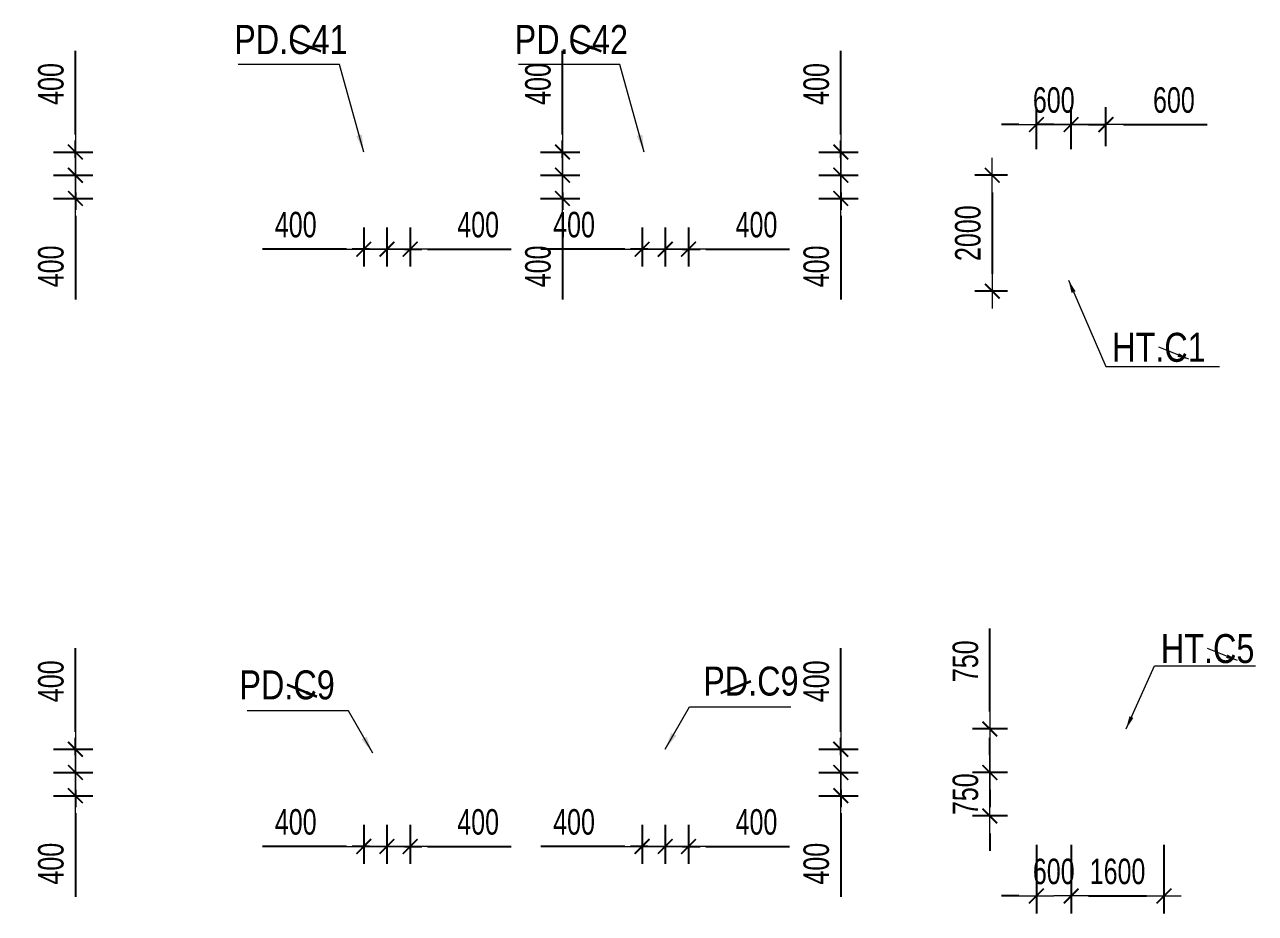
# Model space of a CAD drawing. Header units: millimetres. Extents: x -259680 to 286077, y -1281 to 94455.
# Drawn here: x 116351 to 137577, y 25770 to 41097 of the extents above; entities that cross this region are included whole.
import ezdxf
from ezdxf.enums import TextEntityAlignment as Align

# ---------------------------------------------------------------- set-up
doc = ezdxf.new("R2010")
doc.units = ezdxf.units.MM
doc.layers.get('0').update_dxf_attribs({"lineweight": 20})
doc.layers.get('Defpoints').update_dxf_attribs({"color": 151, "lineweight": 9})
for name, color, linetype, lineweight in [('$0$C1', 20, 'Continuous', 35), ('$1$NDC_S_ANNO', 7, 'Continuous', 20), ('$1$NDC_S_DIM', 1, 'Continuous', 15), ('$1$NDC_S_VN TEXT', 7, 'Continuous', 20), ('NDC_S_DIM', 1, 'Continuous', 15)]:
    doc.layers.add(name, color=color, linetype=linetype, lineweight=lineweight)
doc.styles.add('$1$NDC_DIM', font='', dxfattribs={"width": 0.75})
doc.styles.add('$2$ARIAL', font='arial.ttf', dxfattribs={"width": 0.8})
doc.styles.add('NDC_DIM', font='', dxfattribs={"width": 0.75})
doc.styles.get('$1$NDC_DIM').set_extended_font_data('Dotum')
doc.styles.get('NDC_DIM').set_extended_font_data('Dotum')
doc.dimstyles.new('$0$NDC_dim_150', dxfattribs={"dimscale": 150, "dimtxt": 2.2, "dimasz": 1.5, "dimexe": 1.5, "dimexo": 2.5, "dimgap": 1, "dimtad": 1, "dimdec": 0, "dimzin": 0, "dimdsep": 46, "dimtxsty": '$1$NDC_DIM', "dimblk": '$1$DIMMARK', "dimcen": 0.09, "dimdle": 1.2, "dimclrd": 1, "dimclre": 1, "dimclrt": 3, "dimadec": 0, "dimazin": 0, "dimtfac": 1, "dimtdec": 0, "dimtix": 1, "dimtofl": 0, "dimtmove": 0, "dimatfit": 3, "dimfxl": 6, "dimfxlon": 1, "dimtolj": 1, "dimtzin": 0, "dimarcsym": 0})
doc.dimstyles.new('$1$NDC_dim_iso', dxfattribs={"dimtxt": 2.2, "dimasz": 1, "dimexe": 1.5, "dimexo": 2.5, "dimgap": 1, "dimtad": 1, "dimdec": 0, "dimzin": 0, "dimdsep": 46, "dimtxsty": '$1$NDC_DIM', "dimblk": '$1$DIMMARK', "dimcen": 0.09, "dimdle": 1.2, "dimclrd": 1, "dimclre": 1, "dimclrt": 3, "dimadec": 0, "dimazin": 0, "dimtfac": 1, "dimtdec": 0, "dimtix": 1, "dimtofl": 0, "dimtmove": 0, "dimatfit": 3, "dimfxl": 6, "dimfxlon": 1, "dimtolj": 1, "dimtzin": 0, "dimarcsym": 0})
doc.dimstyles.new('NDC_dim_200', dxfattribs={"dimscale": 200, "dimtxt": 2.2, "dimasz": 1.5, "dimexe": 1.5, "dimexo": 2.5, "dimgap": 1, "dimtad": 1, "dimdec": 0, "dimzin": 0, "dimdsep": 46, "dimtxsty": 'NDC_DIM', "dimblk": 'DIMMARK', "dimcen": 0.09, "dimdle": 1.2, "dimclrd": 1, "dimclre": 1, "dimclrt": 3, "dimadec": 0, "dimazin": 0, "dimtfac": 1, "dimtdec": 0, "dimtix": 1, "dimtofl": 0, "dimtmove": 0, "dimatfit": 3, "dimfxl": 6, "dimfxlon": 1, "dimtolj": 1, "dimtzin": 0, "dimarcsym": 0})

# ---------------------------------------------------------------- blocks, each defined once
blk = doc.blocks.new('$1$DIMMARK')
at = {"layer": '$1$NDC_S_DIM', "color": 1}
blk.add_line((-1.5, 0), (1, 0), dxfattribs=at)
at = {"layer": '$1$NDC_S_DIM', "color": 2, "const_width": 0.1}
blk.add_lwpolyline([(-0.424, -0.424), (0.424, 0.424)], dxfattribs=at)
blk = doc.blocks.new('DIMMARK')
at = {"layer": 'NDC_S_DIM', "color": 1}
blk.add_line((-1.5, 0), (1, 0), dxfattribs=at)
at = {"layer": 'NDC_S_DIM', "color": 2, "const_width": 0.1}
blk.add_lwpolyline([(-0.424, -0.424), (0.424, 0.424)], dxfattribs=at)
blk = doc.blocks.new('*D492')
at = {"layer": 'Defpoints', "color": 0, "ltscale": 100, "transparency": 16777216}
for p in [(116351, 38900), (117227, 38900), (116351, 38500)]:
    blk.add_point(p, dxfattribs=at)
at = {"layer": 'NDC_S_DIM', "color": 1, "lineweight": -2, "ltscale": 100, "transparency": 16777216}
for p, q in [((117227, 39200), (117227, 40645)), ((116851, 38900), (117527, 38900)), ((116851, 38500), (117527, 38500)), ((117227, 38200), (117227, 37900))]:
    blk.add_line(p, q, dxfattribs=at)
at = {"layer": 'NDC_S_DIM', "color": 1, "lineweight": -2, "ltscale": 100, "transparency": 16777216, "xscale": 300, "yscale": 300, "zscale": 300}
for p, rotation in [((117227, 38900), 270), ((117227, 38500), 90)]:
    blk.add_blockref('DIMMARK', p, dxfattribs=dict(at, rotation=rotation))
at = {"layer": 'NDC_S_DIM', "color": 3, "ltscale": 100, "transparency": 16777216, "insert": (116806, 40073), "char_height": 440, "attachment_point": 5, "rotation": 90, "style": 'NDC_DIM'}
blk.add_mtext('\\A1;400', dxfattribs=at)
blk = doc.blocks.new('*D493')
at = {"layer": 'Defpoints', "color": 0, "ltscale": 100, "transparency": 16777216}
for p in [(116351, 38500), (117227, 38500), (116351, 38100)]:
    blk.add_point(p, dxfattribs=at)
at = {"layer": 'NDC_S_DIM', "color": 1, "lineweight": -2, "ltscale": 100, "transparency": 16777216}
for p, q in [((117227, 38800), (117227, 39100)), ((116851, 38500), (117527, 38500)), ((116851, 38100), (117527, 38100)), ((117227, 37800), (117227, 36355))]:
    blk.add_line(p, q, dxfattribs=at)
at = {"layer": 'NDC_S_DIM', "color": 1, "lineweight": -2, "ltscale": 100, "transparency": 16777216, "xscale": 300, "yscale": 300, "zscale": 300}
for p, rotation in [((117227, 38500), 270), ((117227, 38100), 90)]:
    blk.add_blockref('DIMMARK', p, dxfattribs=dict(at, rotation=rotation))
at = {"layer": 'NDC_S_DIM', "color": 3, "ltscale": 100, "transparency": 16777216, "insert": (116806, 36927), "char_height": 440, "attachment_point": 5, "rotation": 90, "style": 'NDC_DIM'}
blk.add_mtext('\\A1;400', dxfattribs=at)
blk = doc.blocks.new('*D502')
at = {"layer": 'Defpoints', "color": 0, "ltscale": 100, "transparency": 16777216}
for p in [(122600, 38100), (123000, 38100), (123000, 37224)]:
    blk.add_point(p, dxfattribs=at)
at = {"layer": 'NDC_S_DIM', "color": 1, "lineweight": -2, "ltscale": 100, "transparency": 16777216}
for p, q in [((122600, 37600), (122600, 36924)), ((123000, 37600), (123000, 36924)), ((122300, 37224), (122000, 37224)), ((123300, 37224), (124745, 37224))]:
    blk.add_line(p, q, dxfattribs=at)
at = {"layer": 'NDC_S_DIM', "color": 1, "lineweight": -2, "ltscale": 100, "transparency": 16777216, "xscale": 300, "yscale": 300, "zscale": 300}
blk.add_blockref('DIMMARK', (122600, 37224), dxfattribs=at)
at = {"layer": 'NDC_S_DIM', "color": 1, "lineweight": -2, "ltscale": 100, "transparency": 16777216, "xscale": 300, "yscale": 300, "zscale": 300, "rotation": 180}
blk.add_blockref('DIMMARK', (123000, 37224), dxfattribs=at)
at = {"layer": 'NDC_S_DIM', "color": 3, "ltscale": 100, "transparency": 16777216, "insert": (124173, 37645), "char_height": 440, "attachment_point": 5, "style": 'NDC_DIM'}
blk.add_mtext('\\A1;400', dxfattribs=at)
blk = doc.blocks.new('*D503')
at = {"layer": 'Defpoints', "color": 0, "ltscale": 100, "transparency": 16777216}
for p in [(122200, 38100), (122600, 38100), (122600, 37224)]:
    blk.add_point(p, dxfattribs=at)
at = {"layer": 'NDC_S_DIM', "color": 1, "lineweight": -2, "ltscale": 100, "transparency": 16777216}
for p, q in [((122200, 37600), (122200, 36924)), ((122600, 37600), (122600, 36924)), ((121900, 37224), (120455, 37224)), ((122900, 37224), (123200, 37224))]:
    blk.add_line(p, q, dxfattribs=at)
at = {"layer": 'NDC_S_DIM', "color": 1, "lineweight": -2, "ltscale": 100, "transparency": 16777216, "xscale": 300, "yscale": 300, "zscale": 300}
blk.add_blockref('DIMMARK', (122200, 37224), dxfattribs=at)
at = {"layer": 'NDC_S_DIM', "color": 1, "lineweight": -2, "ltscale": 100, "transparency": 16777216, "xscale": 300, "yscale": 300, "zscale": 300, "rotation": 180}
blk.add_blockref('DIMMARK', (122600, 37224), dxfattribs=at)
at = {"layer": 'NDC_S_DIM', "color": 3, "ltscale": 100, "transparency": 16777216, "insert": (121027, 37645), "char_height": 440, "attachment_point": 5, "style": 'NDC_DIM'}
blk.add_mtext('\\A1;400', dxfattribs=at)
blk = doc.blocks.new('*D504')
at = {"layer": 'Defpoints', "color": 0, "ltscale": 100, "transparency": 16777216}
for p in [(124751, 38900), (125627, 38900), (124751, 38500)]:
    blk.add_point(p, dxfattribs=at)
at = {"layer": 'NDC_S_DIM', "color": 1, "lineweight": -2, "ltscale": 100, "transparency": 16777216}
for p, q in [((125627, 39200), (125627, 40645)), ((125251, 38900), (125927, 38900)), ((125251, 38500), (125927, 38500)), ((125627, 38200), (125627, 37900))]:
    blk.add_line(p, q, dxfattribs=at)
at = {"layer": 'NDC_S_DIM', "color": 1, "lineweight": -2, "ltscale": 100, "transparency": 16777216, "xscale": 300, "yscale": 300, "zscale": 300}
for p, rotation in [((125627, 38900), 270), ((125627, 38500), 90)]:
    blk.add_blockref('DIMMARK', p, dxfattribs=dict(at, rotation=rotation))
at = {"layer": 'NDC_S_DIM', "color": 3, "ltscale": 100, "transparency": 16777216, "insert": (125206, 40073), "char_height": 440, "attachment_point": 5, "rotation": 90, "style": 'NDC_DIM'}
blk.add_mtext('\\A1;400', dxfattribs=at)
blk = doc.blocks.new('*D505')
at = {"layer": 'Defpoints', "color": 0, "ltscale": 100, "transparency": 16777216}
for p in [(124751, 38500), (125627, 38500), (124751, 38100)]:
    blk.add_point(p, dxfattribs=at)
at = {"layer": 'NDC_S_DIM', "color": 1, "lineweight": -2, "ltscale": 100, "transparency": 16777216}
for p, q in [((125627, 38800), (125627, 39100)), ((125251, 38500), (125927, 38500)), ((125251, 38100), (125927, 38100)), ((125627, 37800), (125627, 36355))]:
    blk.add_line(p, q, dxfattribs=at)
at = {"layer": 'NDC_S_DIM', "color": 1, "lineweight": -2, "ltscale": 100, "transparency": 16777216, "xscale": 300, "yscale": 300, "zscale": 300}
for p, rotation in [((125627, 38500), 270), ((125627, 38100), 90)]:
    blk.add_blockref('DIMMARK', p, dxfattribs=dict(at, rotation=rotation))
at = {"layer": 'NDC_S_DIM', "color": 3, "ltscale": 100, "transparency": 16777216, "insert": (125206, 36927), "char_height": 440, "attachment_point": 5, "rotation": 90, "style": 'NDC_DIM'}
blk.add_mtext('\\A1;400', dxfattribs=at)
blk = doc.blocks.new('*D506')
at = {"layer": 'Defpoints', "color": 0, "ltscale": 100, "transparency": 16777216}
for p in [(127400, 38100), (127800, 38100), (127800, 37224)]:
    blk.add_point(p, dxfattribs=at)
at = {"layer": 'NDC_S_DIM', "color": 1, "lineweight": -2, "ltscale": 100, "transparency": 16777216}
for p, q in [((127400, 37600), (127400, 36924)), ((127800, 37600), (127800, 36924)), ((127100, 37224), (126800, 37224)), ((128100, 37224), (129545, 37224))]:
    blk.add_line(p, q, dxfattribs=at)
at = {"layer": 'NDC_S_DIM', "color": 1, "lineweight": -2, "ltscale": 100, "transparency": 16777216, "xscale": 300, "yscale": 300, "zscale": 300}
blk.add_blockref('DIMMARK', (127400, 37224), dxfattribs=at)
at = {"layer": 'NDC_S_DIM', "color": 1, "lineweight": -2, "ltscale": 100, "transparency": 16777216, "xscale": 300, "yscale": 300, "zscale": 300, "rotation": 180}
blk.add_blockref('DIMMARK', (127800, 37224), dxfattribs=at)
at = {"layer": 'NDC_S_DIM', "color": 3, "ltscale": 100, "transparency": 16777216, "insert": (128973, 37645), "char_height": 440, "attachment_point": 5, "style": 'NDC_DIM'}
blk.add_mtext('\\A1;400', dxfattribs=at)
blk = doc.blocks.new('*D507')
at = {"layer": 'Defpoints', "color": 0, "ltscale": 100, "transparency": 16777216}
for p in [(127000, 38100), (127400, 38100), (127400, 37224)]:
    blk.add_point(p, dxfattribs=at)
at = {"layer": 'NDC_S_DIM', "color": 1, "lineweight": -2, "ltscale": 100, "transparency": 16777216}
for p, q in [((127000, 37600), (127000, 36924)), ((127400, 37600), (127400, 36924)), ((126700, 37224), (125255, 37224)), ((127700, 37224), (128000, 37224))]:
    blk.add_line(p, q, dxfattribs=at)
at = {"layer": 'NDC_S_DIM', "color": 1, "lineweight": -2, "ltscale": 100, "transparency": 16777216, "xscale": 300, "yscale": 300, "zscale": 300}
blk.add_blockref('DIMMARK', (127000, 37224), dxfattribs=at)
at = {"layer": 'NDC_S_DIM', "color": 1, "lineweight": -2, "ltscale": 100, "transparency": 16777216, "xscale": 300, "yscale": 300, "zscale": 300, "rotation": 180}
blk.add_blockref('DIMMARK', (127400, 37224), dxfattribs=at)
at = {"layer": 'NDC_S_DIM', "color": 3, "ltscale": 100, "transparency": 16777216, "insert": (125827, 37645), "char_height": 440, "attachment_point": 5, "style": 'NDC_DIM'}
blk.add_mtext('\\A1;400', dxfattribs=at)
blk = doc.blocks.new('*D508')
at = {"layer": 'Defpoints', "color": 0, "ltscale": 100, "transparency": 16777216}
for p in [(129551, 38900), (130427, 38900), (129551, 38500)]:
    blk.add_point(p, dxfattribs=at)
at = {"layer": 'NDC_S_DIM', "color": 1, "lineweight": -2, "ltscale": 100, "transparency": 16777216}
for p, q in [((130427, 39200), (130427, 40645)), ((130051, 38900), (130727, 38900)), ((130051, 38500), (130727, 38500)), ((130427, 38200), (130427, 37900))]:
    blk.add_line(p, q, dxfattribs=at)
at = {"layer": 'NDC_S_DIM', "color": 1, "lineweight": -2, "ltscale": 100, "transparency": 16777216, "xscale": 300, "yscale": 300, "zscale": 300}
for p, rotation in [((130427, 38900), 270), ((130427, 38500), 90)]:
    blk.add_blockref('DIMMARK', p, dxfattribs=dict(at, rotation=rotation))
at = {"layer": 'NDC_S_DIM', "color": 3, "ltscale": 100, "transparency": 16777216, "insert": (130006, 40073), "char_height": 440, "attachment_point": 5, "rotation": 90, "style": 'NDC_DIM'}
blk.add_mtext('\\A1;400', dxfattribs=at)
blk = doc.blocks.new('*D509')
at = {"layer": 'Defpoints', "color": 0, "ltscale": 100, "transparency": 16777216}
for p in [(129551, 38500), (130427, 38500), (129551, 38100)]:
    blk.add_point(p, dxfattribs=at)
at = {"layer": 'NDC_S_DIM', "color": 1, "lineweight": -2, "ltscale": 100, "transparency": 16777216}
for p, q in [((130427, 38800), (130427, 39100)), ((130051, 38500), (130727, 38500)), ((130051, 38100), (130727, 38100)), ((130427, 37800), (130427, 36355))]:
    blk.add_line(p, q, dxfattribs=at)
at = {"layer": 'NDC_S_DIM', "color": 1, "lineweight": -2, "ltscale": 100, "transparency": 16777216, "xscale": 300, "yscale": 300, "zscale": 300}
for p, rotation in [((130427, 38500), 270), ((130427, 38100), 90)]:
    blk.add_blockref('DIMMARK', p, dxfattribs=dict(at, rotation=rotation))
at = {"layer": 'NDC_S_DIM', "color": 3, "ltscale": 100, "transparency": 16777216, "insert": (130006, 36927), "char_height": 440, "attachment_point": 5, "rotation": 90, "style": 'NDC_DIM'}
blk.add_mtext('\\A1;400', dxfattribs=at)
blk = doc.blocks.new('*D510')
at = {"layer": 'Defpoints', "color": 0, "ltscale": 100, "transparency": 16777216}
for p in [(122600, 27800), (123000, 27800), (123000, 26924)]:
    blk.add_point(p, dxfattribs=at)
at = {"layer": 'NDC_S_DIM', "color": 1, "lineweight": -2, "ltscale": 100, "transparency": 16777216}
for p, q in [((122600, 27300), (122600, 26624)), ((123000, 27300), (123000, 26624)), ((122300, 26924), (122000, 26924)), ((123300, 26924), (124745, 26924))]:
    blk.add_line(p, q, dxfattribs=at)
at = {"layer": 'NDC_S_DIM', "color": 1, "lineweight": -2, "ltscale": 100, "transparency": 16777216, "xscale": 300, "yscale": 300, "zscale": 300}
blk.add_blockref('DIMMARK', (122600, 26924), dxfattribs=at)
at = {"layer": 'NDC_S_DIM', "color": 1, "lineweight": -2, "ltscale": 100, "transparency": 16777216, "xscale": 300, "yscale": 300, "zscale": 300, "rotation": 180}
blk.add_blockref('DIMMARK', (123000, 26924), dxfattribs=at)
at = {"layer": 'NDC_S_DIM', "color": 3, "ltscale": 100, "transparency": 16777216, "insert": (124173, 27345), "char_height": 440, "attachment_point": 5, "style": 'NDC_DIM'}
blk.add_mtext('\\A1;400', dxfattribs=at)
blk = doc.blocks.new('*D511')
at = {"layer": 'Defpoints', "color": 0, "ltscale": 100, "transparency": 16777216}
for p in [(122200, 27800), (122600, 27800), (122600, 26924)]:
    blk.add_point(p, dxfattribs=at)
at = {"layer": 'NDC_S_DIM', "color": 1, "lineweight": -2, "ltscale": 100, "transparency": 16777216}
for p, q in [((122200, 27300), (122200, 26624)), ((122600, 27300), (122600, 26624)), ((121900, 26924), (120455, 26924)), ((122900, 26924), (123200, 26924))]:
    blk.add_line(p, q, dxfattribs=at)
at = {"layer": 'NDC_S_DIM', "color": 1, "lineweight": -2, "ltscale": 100, "transparency": 16777216, "xscale": 300, "yscale": 300, "zscale": 300}
blk.add_blockref('DIMMARK', (122200, 26924), dxfattribs=at)
at = {"layer": 'NDC_S_DIM', "color": 1, "lineweight": -2, "ltscale": 100, "transparency": 16777216, "xscale": 300, "yscale": 300, "zscale": 300, "rotation": 180}
blk.add_blockref('DIMMARK', (122600, 26924), dxfattribs=at)
at = {"layer": 'NDC_S_DIM', "color": 3, "ltscale": 100, "transparency": 16777216, "insert": (121027, 27345), "char_height": 440, "attachment_point": 5, "style": 'NDC_DIM'}
blk.add_mtext('\\A1;400', dxfattribs=at)
blk = doc.blocks.new('*D512')
at = {"layer": 'Defpoints', "color": 0, "ltscale": 100, "transparency": 16777216}
for p in [(127400, 27800), (127800, 27800), (127800, 26924)]:
    blk.add_point(p, dxfattribs=at)
at = {"layer": 'NDC_S_DIM', "color": 1, "lineweight": -2, "ltscale": 100, "transparency": 16777216}
for p, q in [((127400, 27300), (127400, 26624)), ((127800, 27300), (127800, 26624)), ((127100, 26924), (126800, 26924)), ((128100, 26924), (129545, 26924))]:
    blk.add_line(p, q, dxfattribs=at)
at = {"layer": 'NDC_S_DIM', "color": 1, "lineweight": -2, "ltscale": 100, "transparency": 16777216, "xscale": 300, "yscale": 300, "zscale": 300}
blk.add_blockref('DIMMARK', (127400, 26924), dxfattribs=at)
at = {"layer": 'NDC_S_DIM', "color": 1, "lineweight": -2, "ltscale": 100, "transparency": 16777216, "xscale": 300, "yscale": 300, "zscale": 300, "rotation": 180}
blk.add_blockref('DIMMARK', (127800, 26924), dxfattribs=at)
at = {"layer": 'NDC_S_DIM', "color": 3, "ltscale": 100, "transparency": 16777216, "insert": (128973, 27345), "char_height": 440, "attachment_point": 5, "style": 'NDC_DIM'}
blk.add_mtext('\\A1;400', dxfattribs=at)
blk = doc.blocks.new('*D513')
at = {"layer": 'Defpoints', "color": 0, "ltscale": 100, "transparency": 16777216}
for p in [(127000, 27800), (127400, 27800), (127400, 26924)]:
    blk.add_point(p, dxfattribs=at)
at = {"layer": 'NDC_S_DIM', "color": 1, "lineweight": -2, "ltscale": 100, "transparency": 16777216}
for p, q in [((127000, 27300), (127000, 26624)), ((127400, 27300), (127400, 26624)), ((126700, 26924), (125255, 26924)), ((127700, 26924), (128000, 26924))]:
    blk.add_line(p, q, dxfattribs=at)
at = {"layer": 'NDC_S_DIM', "color": 1, "lineweight": -2, "ltscale": 100, "transparency": 16777216, "xscale": 300, "yscale": 300, "zscale": 300}
blk.add_blockref('DIMMARK', (127000, 26924), dxfattribs=at)
at = {"layer": 'NDC_S_DIM', "color": 1, "lineweight": -2, "ltscale": 100, "transparency": 16777216, "xscale": 300, "yscale": 300, "zscale": 300, "rotation": 180}
blk.add_blockref('DIMMARK', (127400, 26924), dxfattribs=at)
at = {"layer": 'NDC_S_DIM', "color": 3, "ltscale": 100, "transparency": 16777216, "insert": (125827, 27345), "char_height": 440, "attachment_point": 5, "style": 'NDC_DIM'}
blk.add_mtext('\\A1;400', dxfattribs=at)
blk = doc.blocks.new('*D514')
at = {"layer": 'Defpoints', "color": 0, "ltscale": 100, "transparency": 16777216}
for p in [(129551, 28600), (130427, 28600), (129551, 28200)]:
    blk.add_point(p, dxfattribs=at)
at = {"layer": 'NDC_S_DIM', "color": 1, "lineweight": -2, "ltscale": 100, "transparency": 16777216}
for p, q in [((130427, 28900), (130427, 30345)), ((130051, 28600), (130727, 28600)), ((130051, 28200), (130727, 28200)), ((130427, 27900), (130427, 27600))]:
    blk.add_line(p, q, dxfattribs=at)
at = {"layer": 'NDC_S_DIM', "color": 1, "lineweight": -2, "ltscale": 100, "transparency": 16777216, "xscale": 300, "yscale": 300, "zscale": 300}
for p, rotation in [((130427, 28600), 270), ((130427, 28200), 90)]:
    blk.add_blockref('DIMMARK', p, dxfattribs=dict(at, rotation=rotation))
at = {"layer": 'NDC_S_DIM', "color": 3, "ltscale": 100, "transparency": 16777216, "insert": (130006, 29773), "char_height": 440, "attachment_point": 5, "rotation": 90, "style": 'NDC_DIM'}
blk.add_mtext('\\A1;400', dxfattribs=at)
blk = doc.blocks.new('*D515')
at = {"layer": 'Defpoints', "color": 0, "ltscale": 100, "transparency": 16777216}
for p in [(129551, 28200), (130427, 28200), (129551, 27800)]:
    blk.add_point(p, dxfattribs=at)
at = {"layer": 'NDC_S_DIM', "color": 1, "lineweight": -2, "ltscale": 100, "transparency": 16777216}
for p, q in [((130427, 28500), (130427, 28800)), ((130051, 28200), (130727, 28200)), ((130051, 27800), (130727, 27800)), ((130427, 27500), (130427, 26055))]:
    blk.add_line(p, q, dxfattribs=at)
at = {"layer": 'NDC_S_DIM', "color": 1, "lineweight": -2, "ltscale": 100, "transparency": 16777216, "xscale": 300, "yscale": 300, "zscale": 300}
for p, rotation in [((130427, 28200), 270), ((130427, 27800), 90)]:
    blk.add_blockref('DIMMARK', p, dxfattribs=dict(at, rotation=rotation))
at = {"layer": 'NDC_S_DIM', "color": 3, "ltscale": 100, "transparency": 16777216, "insert": (130006, 26627), "char_height": 440, "attachment_point": 5, "rotation": 90, "style": 'NDC_DIM'}
blk.add_mtext('\\A1;400', dxfattribs=at)
blk = doc.blocks.new('*D900')
at = {"layer": 'Defpoints', "color": 0, "ltscale": 100, "transparency": 16777216}
for p in [(116351, 28600), (117227, 28600), (116351, 28200)]:
    blk.add_point(p, dxfattribs=at)
at = {"layer": 'NDC_S_DIM', "color": 1, "lineweight": -2, "ltscale": 100, "transparency": 16777216}
for p, q in [((117227, 28900), (117227, 30345)), ((116851, 28600), (117527, 28600)), ((116851, 28200), (117527, 28200)), ((117227, 27900), (117227, 27600))]:
    blk.add_line(p, q, dxfattribs=at)
at = {"layer": 'NDC_S_DIM', "color": 1, "lineweight": -2, "ltscale": 100, "transparency": 16777216, "xscale": 300, "yscale": 300, "zscale": 300}
for p, rotation in [((117227, 28600), 270), ((117227, 28200), 90)]:
    blk.add_blockref('DIMMARK', p, dxfattribs=dict(at, rotation=rotation))
at = {"layer": 'NDC_S_DIM', "color": 3, "ltscale": 100, "transparency": 16777216, "insert": (116806, 29773), "char_height": 440, "attachment_point": 5, "rotation": 90, "style": 'NDC_DIM'}
blk.add_mtext('\\A1;400', dxfattribs=at)
blk = doc.blocks.new('*D901')
at = {"layer": 'Defpoints', "color": 0, "ltscale": 100, "transparency": 16777216}
for p in [(116351, 28200), (117227, 28200), (116351, 27800)]:
    blk.add_point(p, dxfattribs=at)
at = {"layer": 'NDC_S_DIM', "color": 1, "lineweight": -2, "ltscale": 100, "transparency": 16777216}
for p, q in [((117227, 28500), (117227, 28800)), ((116851, 28200), (117527, 28200)), ((116851, 27800), (117527, 27800)), ((117227, 27500), (117227, 26055))]:
    blk.add_line(p, q, dxfattribs=at)
at = {"layer": 'NDC_S_DIM', "color": 1, "lineweight": -2, "ltscale": 100, "transparency": 16777216, "xscale": 300, "yscale": 300, "zscale": 300}
for p, rotation in [((117227, 28200), 270), ((117227, 27800), 90)]:
    blk.add_blockref('DIMMARK', p, dxfattribs=dict(at, rotation=rotation))
at = {"layer": 'NDC_S_DIM', "color": 3, "ltscale": 100, "transparency": 16777216, "insert": (116806, 26627), "char_height": 440, "attachment_point": 5, "rotation": 90, "style": 'NDC_DIM'}
blk.add_mtext('\\A1;400', dxfattribs=at)
blk = doc.blocks.new('*D902')
at = {"layer": 'Defpoints', "color": 0, "ltscale": 100, "transparency": 16777216}
for p in [(133800, 38500), (133040, 36500), (133800, 36500)]:
    blk.add_point(p, dxfattribs=at)
at = {"layer": 'NDC_S_DIM', "color": 1, "lineweight": -2, "ltscale": 100, "transparency": 16777216}
for p, q in [((133300, 38500), (132740, 38500)), ((133040, 38200), (133040, 36800)), ((133300, 36500), (132740, 36500))]:
    blk.add_line(p, q, dxfattribs=at)
at = {"layer": 'NDC_S_DIM', "color": 1, "lineweight": -2, "ltscale": 100, "transparency": 16777216, "xscale": 300, "yscale": 300, "zscale": 300}
for p, rotation in [((133040, 38500), 90), ((133040, 36500), 270)]:
    blk.add_blockref('DIMMARK', p, dxfattribs=dict(at, rotation=rotation))
at = {"layer": 'NDC_S_DIM', "color": 3, "ltscale": 100, "transparency": 16777216, "insert": (132620, 37500), "char_height": 440, "attachment_point": 5, "rotation": 90, "style": 'NDC_DIM'}
blk.add_mtext('\\A1;2000', dxfattribs=at)
blk = doc.blocks.new('*D903')
at = {"layer": 'Defpoints', "color": 0, "ltscale": 100, "transparency": 16777216}
for p in [(134400, 39373), (133800, 38450), (134400, 38450)]:
    blk.add_point(p, dxfattribs=at)
at = {"layer": 'NDC_S_DIM', "color": 1, "lineweight": -2, "ltscale": 100, "transparency": 16777216}
for p, q in [((133800, 38950), (133800, 39673)), ((134400, 38950), (134400, 39673)), ((133500, 39373), (133200, 39373)), ((134700, 39373), (135000, 39373))]:
    blk.add_line(p, q, dxfattribs=at)
at = {"layer": 'NDC_S_DIM', "color": 1, "lineweight": -2, "ltscale": 100, "transparency": 16777216, "xscale": 300, "yscale": 300, "zscale": 300}
blk.add_blockref('DIMMARK', (133800, 39373), dxfattribs=at)
at = {"layer": 'NDC_S_DIM', "color": 1, "lineweight": -2, "ltscale": 100, "transparency": 16777216, "xscale": 300, "yscale": 300, "zscale": 300, "rotation": 180}
blk.add_blockref('DIMMARK', (134400, 39373), dxfattribs=at)
at = {"layer": 'NDC_S_DIM', "color": 3, "ltscale": 100, "transparency": 16777216, "insert": (134100, 39794), "char_height": 440, "attachment_point": 5, "style": 'NDC_DIM'}
blk.add_mtext('\\A1;600', dxfattribs=at)
blk = doc.blocks.new('*D904')
at = {"layer": 'Defpoints', "color": 0, "ltscale": 100, "transparency": 16777216}
for p in [(135000, 39373), (134400, 38500), (135000, 38500)]:
    blk.add_point(p, dxfattribs=at)
at = {"layer": 'NDC_S_DIM', "color": 1, "lineweight": -2, "ltscale": 100, "transparency": 16777216}
for p, q in [((134400, 39000), (134400, 39673)), ((135000, 39000), (135000, 39673)), ((134100, 39373), (133800, 39373)), ((135300, 39373), (136744, 39373))]:
    blk.add_line(p, q, dxfattribs=at)
at = {"layer": 'NDC_S_DIM', "color": 1, "lineweight": -2, "ltscale": 100, "transparency": 16777216, "xscale": 300, "yscale": 300, "zscale": 300}
blk.add_blockref('DIMMARK', (134400, 39373), dxfattribs=at)
at = {"layer": 'NDC_S_DIM', "color": 1, "lineweight": -2, "ltscale": 100, "transparency": 16777216, "xscale": 300, "yscale": 300, "zscale": 300, "rotation": 180}
blk.add_blockref('DIMMARK', (135000, 39373), dxfattribs=at)
at = {"layer": 'NDC_S_DIM', "color": 3, "ltscale": 100, "transparency": 16777216, "insert": (136172, 39794), "char_height": 440, "attachment_point": 5, "style": 'NDC_DIM'}
blk.add_mtext('\\A1;600', dxfattribs=at)
blk = doc.blocks.new('*D928')
at = {"layer": 'Defpoints', "color": 0, "ltscale": 100, "transparency": 16777216}
for p in [(133800, 27450), (134400, 27450), (134400, 26070)]:
    blk.add_point(p, dxfattribs=at)
at = {"layer": 'NDC_S_DIM', "color": 1, "lineweight": -2, "ltscale": 100, "transparency": 16777216}
for p, q in [((133800, 26950), (133800, 25770)), ((134400, 26950), (134400, 25770)), ((133500, 26070), (133200, 26070)), ((134700, 26070), (135000, 26070))]:
    blk.add_line(p, q, dxfattribs=at)
at = {"layer": 'NDC_S_DIM', "color": 1, "lineweight": -2, "ltscale": 100, "transparency": 16777216, "xscale": 300, "yscale": 300, "zscale": 300}
blk.add_blockref('DIMMARK', (133800, 26070), dxfattribs=at)
at = {"layer": 'NDC_S_DIM', "color": 1, "lineweight": -2, "ltscale": 100, "transparency": 16777216, "xscale": 300, "yscale": 300, "zscale": 300, "rotation": 180}
blk.add_blockref('DIMMARK', (134400, 26070), dxfattribs=at)
at = {"layer": 'NDC_S_DIM', "color": 3, "ltscale": 100, "transparency": 16777216, "insert": (134100, 26491), "char_height": 440, "attachment_point": 5, "style": 'NDC_DIM'}
blk.add_mtext('\\A1;600', dxfattribs=at)
blk = doc.blocks.new('*D929')
at = {"layer": 'Defpoints', "color": 0, "ltscale": 100, "transparency": 16777216}
for p in [(134400, 27450), (136000, 27450), (136000, 26070)]:
    blk.add_point(p, dxfattribs=at)
at = {"layer": 'NDC_S_DIM', "color": 1, "lineweight": -2, "ltscale": 100, "transparency": 16777216}
for p, q in [((134400, 26950), (134400, 25770)), ((136000, 26950), (136000, 25770)), ((134700, 26070), (135700, 26070))]:
    blk.add_line(p, q, dxfattribs=at)
at = {"layer": 'NDC_S_DIM', "color": 1, "lineweight": -2, "ltscale": 100, "transparency": 16777216, "xscale": 300, "yscale": 300, "zscale": 300, "rotation": 180}
blk.add_blockref('DIMMARK', (134400, 26070), dxfattribs=at)
at = {"layer": 'NDC_S_DIM', "color": 1, "lineweight": -2, "ltscale": 100, "transparency": 16777216, "xscale": 300, "yscale": 300, "zscale": 300}
blk.add_blockref('DIMMARK', (136000, 26070), dxfattribs=at)
at = {"layer": 'NDC_S_DIM', "color": 3, "ltscale": 100, "transparency": 16777216, "insert": (135200, 26491), "char_height": 440, "attachment_point": 5, "style": 'NDC_DIM'}
blk.add_mtext('\\A1;1600', dxfattribs=at)
blk = doc.blocks.new('*D930')
at = {"layer": 'Defpoints', "color": 0, "ltscale": 100, "transparency": 16777216}
for p in [(132998, 28950), (133800, 28950), (133800, 28200)]:
    blk.add_point(p, dxfattribs=at)
at = {"layer": 'NDC_S_DIM', "color": 1, "lineweight": -2, "ltscale": 100, "transparency": 16777216}
for p, q in [((132998, 29250), (132998, 30685)), ((133300, 28950), (132698, 28950)), ((133300, 28200), (132698, 28200)), ((132998, 27900), (132998, 27600))]:
    blk.add_line(p, q, dxfattribs=at)
at = {"layer": 'NDC_S_DIM', "color": 1, "lineweight": -2, "ltscale": 100, "transparency": 16777216, "xscale": 300, "yscale": 300, "zscale": 300}
for p, rotation in [((132998, 28950), 270), ((132998, 28200), 90)]:
    blk.add_blockref('DIMMARK', p, dxfattribs=dict(at, rotation=rotation))
at = {"layer": 'NDC_S_DIM', "color": 3, "ltscale": 100, "transparency": 16777216, "insert": (132578, 30118), "char_height": 440, "attachment_point": 5, "rotation": 90, "style": 'NDC_DIM'}
blk.add_mtext('\\A1;750', dxfattribs=at)
blk = doc.blocks.new('*D931')
at = {"layer": 'Defpoints', "color": 0, "ltscale": 100, "transparency": 16777216}
for p in [(133800, 28200), (132998, 27450), (133800, 27450)]:
    blk.add_point(p, dxfattribs=at)
at = {"layer": 'NDC_S_DIM', "color": 1, "lineweight": -2, "ltscale": 100, "transparency": 16777216}
for p, q in [((132998, 28500), (132998, 28800)), ((133300, 28200), (132698, 28200)), ((133300, 27450), (132698, 27450)), ((132998, 27150), (132998, 26850))]:
    blk.add_line(p, q, dxfattribs=at)
at = {"layer": 'NDC_S_DIM', "color": 1, "lineweight": -2, "ltscale": 100, "transparency": 16777216, "xscale": 300, "yscale": 300, "zscale": 300}
for p, rotation in [((132998, 28200), 270), ((132998, 27450), 90)]:
    blk.add_blockref('DIMMARK', p, dxfattribs=dict(at, rotation=rotation))
at = {"layer": 'NDC_S_DIM', "color": 3, "ltscale": 100, "transparency": 16777216, "insert": (132578, 27825), "char_height": 440, "attachment_point": 5, "rotation": 90, "style": 'NDC_DIM'}
blk.add_mtext('\\A1;750', dxfattribs=at)
blk = doc.blocks.new('*U220')
at = {"layer": '$1$NDC_S_ANNO', "ltscale": 0.8, "style": '$2$ARIAL', "width": 0.8}
blk.add_attdef('TEN', text='', height=2.5, dxfattribs=at).set_placement((-2.58, 1.03), align=Align.MIDDLE_CENTER)
at = {"layer": '$1$NDC_S_ANNO', "ltscale": 0.8, "style": '$2$ARIAL', "width": 0.8, "flags": 1}
blk.add_attdef('CHU_THICH', text='', height=2.5, dxfattribs=at).set_placement((0, 0), align=Align.MIDDLE_CENTER)
at = {"layer": 'Defpoints'}
blk.add_leader([(0, 0), (-2.58, 1.03)], dimstyle='$1$NDC_dim_iso', override={"dimgap": 0.625, "dimtad": 0}, dxfattribs=at)
blk = doc.blocks.new('$0$co t check')
at = {"layer": '$0$C1', "xscale": 200, "yscale": 200, "zscale": 200}
for p, values in [((119419, 40634), {'TEN': 'PD.C41'}), ((124255, 40634), {'TEN': 'PD.C42'}), ((119353, 29505), {'TEN': 'PD.C9'})]:
    blk.add_blockref('*U220', p, dxfattribs=at).add_auto_attribs(values)
at = {"layer": '$0$C1'}
ref = blk.add_blockref('*U220', (126320, 29571), dxfattribs=dict(at, xscale=-200, yscale=200, zscale=200))
ref.add_attrib('TEN', 'PD.C9', dxfattribs={"layer": '$1$NDC_S_ANNO', "ltscale": 0.8, "height": 500, "style": '$2$ARIAL', "width": 0.8}).set_placement((126836, 29776), align=Align.MIDDLE_CENTER)
at = {"layer": '$1$NDC_S_VN TEXT', "xscale": 200, "yscale": 200, "zscale": 200}
for p, values in [((134389, 35326), {'TEN': 'HT.C1'}), ((135229, 30131), {'TEN': 'HT.C5'})]:
    blk.add_blockref('*U220', p, dxfattribs=at).add_auto_attribs(values)
at = {"layer": '$0$C1'}
for points in [[(120159, 38900), (119742, 40410), (117993, 40410)], [(124996, 38900), (124578, 40410), (122829, 40410)], [(125359, 28600), (125776, 29332), (127526, 29332)], [(120314, 28534), (119897, 29266), (118147, 29266)]]:
    blk.add_leader(points, dimstyle='$0$NDC_dim_150', override={"dimasz": 2, "dimgap": 1, "dimtad": 0}, dxfattribs=at)
for points in [[(132312, 36691), (132955, 35200), (134918, 35200)], [(133306, 28950), (133798, 30039), (135537, 30039)]]:
    blk.add_leader(points, dimstyle='$0$NDC_dim_150', override={"dimgap": 1, "dimtad": 0})

msp = doc.modelspace()

# ---------------------------------------------------------------- block references
at = {"layer": '$1$NDC_S_DIM'}
msp.add_blockref('$0$co t check', (2040.6, 0), dxfattribs=at)

# ---------------------------------------------------------------- dimensions: what is measured, and where the dimension line sits
at = {"layer": 'NDC_S_DIM', "ltscale": 100}
for base, p1, p2, picture, middle in [((117226.7, 38900), (116351.2, 38500), (116351.2, 38900), '*D492', (117226.7, 40072.5)), ((125626.7, 38900), (124751.2, 38500), (124751.2, 38900), '*D504', (125626.7, 40072.5)), ((130426.7, 38900), (129551.2, 38500), (129551.2, 38900), '*D508', (130426.7, 40072.5)), ((117226.7, 38500), (116351.2, 38100), (116351.2, 38500), '*D493', (117226.7, 36927.5)), ((125626.7, 38500), (124751.2, 38100), (124751.2, 38500), '*D505', (125626.7, 36927.5)), ((130426.7, 38500), (129551.2, 38100), (129551.2, 38500), '*D509', (130426.7, 36927.5)), ((132997.9, 28950), (133800, 28200), (133800, 28950), '*D930', (132997.9, 30117.6)), ((117226.7, 28600), (116351.2, 28200), (116351.2, 28600), '*D900', (117226.7, 29772.5)), ((130426.7, 28600), (129551.2, 28200), (129551.2, 28600), '*D514', (130426.7, 29772.5)), ((117226.7, 28200), (116351.2, 27800), (116351.2, 28200), '*D901', (117226.7, 26627.5)), ((130426.7, 28200), (129551.2, 27800), (129551.2, 28200), '*D515', (130426.7, 26627.5))]:
    dim = msp.add_linear_dim(base=base, p1=p1, p2=p2, angle=90, dimstyle='NDC_dim_200', dxfattribs=at)
    dim.commit()
    dim.dimension.update_dxf_attribs({"geometry": picture, "text_midpoint": middle, "dimtype": 160})
for base, p1, p2, picture, middle in [((134400, 39373.5), (133800, 38450), (134400, 38450), '*D903', (134100, 39793.8)), ((134400, 26070.2), (133800, 27450), (134400, 27450), '*D928', (134100, 26490.5)), ((136000, 26070.2), (134400, 27450), (136000, 27450), '*D929', (135200, 26490.5))]:
    dim = msp.add_linear_dim(base=base, p1=p1, p2=p2, dimstyle='NDC_dim_200', dxfattribs=at)
    dim.commit()
    dim.dimension.update_dxf_attribs({"geometry": picture, "text_midpoint": middle})
for base, p1, p2, picture, middle in [((135000, 39373.5), (134400, 38500), (135000, 38500), '*D904', (136172.1, 39373.5)), ((122600, 37224.4), (122200, 38100), (122600, 38100), '*D503', (121027.5, 37224.4)), ((123000, 37224.4), (122600, 38100), (123000, 38100), '*D502', (124172.5, 37224.4)), ((127400, 37224.4), (127000, 38100), (127400, 38100), '*D507', (125827.5, 37224.4)), ((127800, 37224.4), (127400, 38100), (127800, 38100), '*D506', (128972.5, 37224.4)), ((122600, 26924.4), (122200, 27800), (122600, 27800), '*D511', (121027.5, 26924.4)), ((123000, 26924.4), (122600, 27800), (123000, 27800), '*D510', (124172.5, 26924.4)), ((127400, 26924.4), (127000, 27800), (127400, 27800), '*D513', (125827.5, 26924.4)), ((127800, 26924.4), (127400, 27800), (127800, 27800), '*D512', (128972.5, 26924.4))]:
    dim = msp.add_linear_dim(base=base, p1=p1, p2=p2, dimstyle='NDC_dim_200', dxfattribs=at)
    dim.commit()
    dim.dimension.update_dxf_attribs({"geometry": picture, "text_midpoint": middle, "dimtype": 160})
for base, p1, p2, picture, middle in [((133039.9, 36500), (133800, 38500), (133800, 36500), '*D902', (132619.6, 37500)), ((132997.9, 27450), (133800, 28200), (133800, 27450), '*D931', (132577.6, 27825))]:
    dim = msp.add_linear_dim(base=base, p1=p1, p2=p2, angle=90, dimstyle='NDC_dim_200', dxfattribs=at)
    dim.commit()
    dim.dimension.update_dxf_attribs({"geometry": picture, "text_midpoint": middle})

doc.saveas('drawing.dxf')
